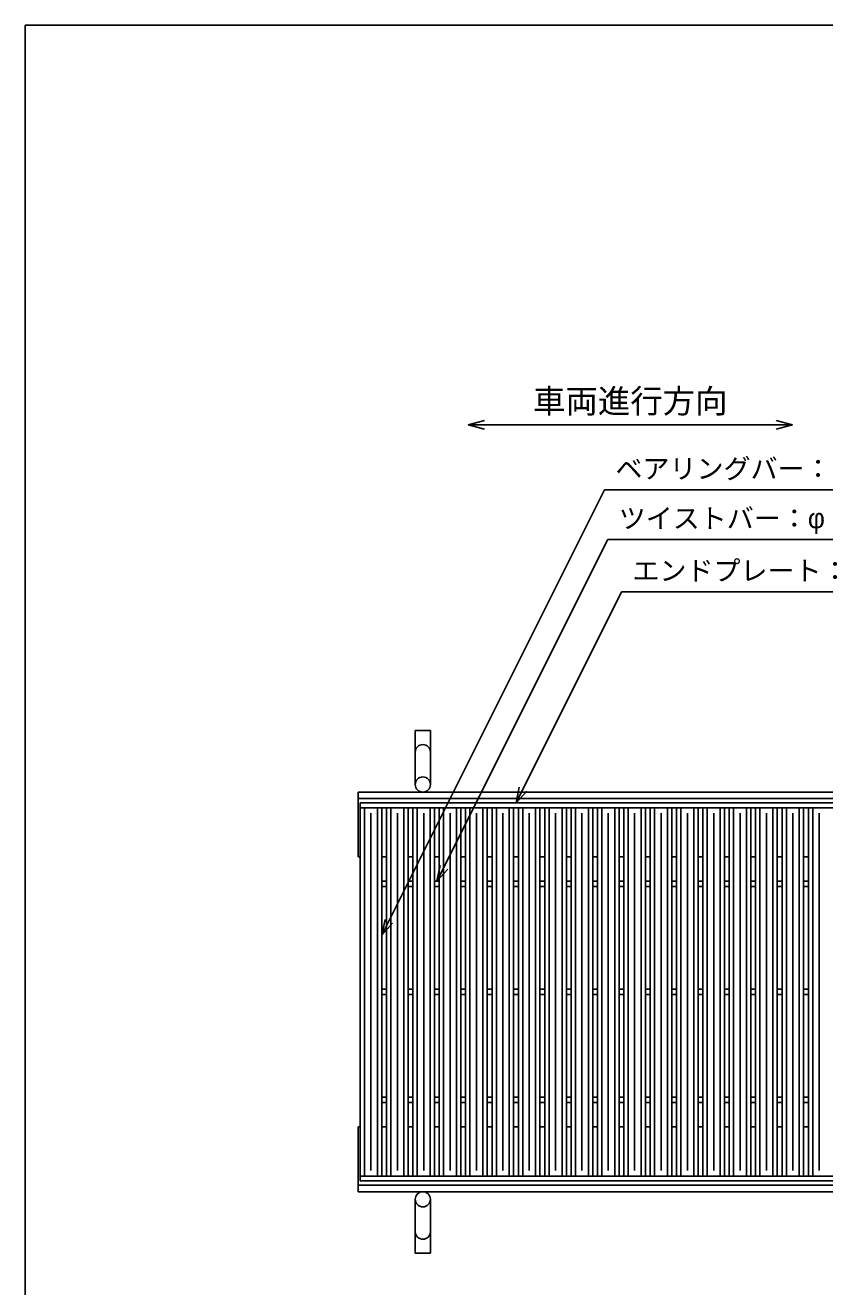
# Model space of a CAD drawing. Units: millimetres, scale not verified. Extents: x -1820 to 1731, y -1282 to 1054.
# Drawn here: x -1729 to -989, y -114 to 1054 of the extents above; entities that cross this region are included whole.
import ezdxf
from ezdxf.enums import TextEntityAlignment as Align

# ---------------------------------------------------------------- set-up
doc = ezdxf.new("R2010")
doc.units = ezdxf.units.MM
doc.header["$LTSCALE"] = 10
for name, color, linetype, lineweight in [('0_2', 150, 'Continuous', 25), ('16', 3, 'Continuous', 25), ('19', 6, 'Continuous', 25), ('22', 2, 'Continuous', 25)]:
    doc.layers.add(name, color=color, linetype=linetype, lineweight=lineweight)
doc.styles.add('ベクトル', font='')
doc.styles.get('ベクトル').set_extended_font_data('ベクトル')

msp = doc.modelspace()

# ---------------------------------------------------------------- linework, layer by layer
at = {"layer": '0_2'}
for p, q in [((-1729, -1146.5), (-1729, 1053.5)), ((-1729, 1053.5), (1731, 1053.5))]:
    msp.add_line(p, q, dxfattribs=at)
at = {"layer": '16'}
for p, q in [((-1419, 333.5), (-423, 333.5)), ((-1419, 329), (-1419, 333.5)), ((-1419, 329), (-423, 329)), ((-1419, -12), (-1419, 329)), ((-1419, 329), (-1399, 329)), ((-1415, -12), (-1415, 329)), ((-1403, -12), (-1403, 329)), ((-1399, -12), (-1399, 329)), ((-1394.6, -12), (-1394.6, 329)), ((-1394.6, 329), (-1374.6, 329)), ((-1390.6, -12), (-1390.6, 329)), ((-1378.6, -12), (-1378.6, 329)), ((-1374.6, -12), (-1374.6, 329)), ((-1370.2, -12), (-1370.2, 329)), ((-1370.2, 329), (-1350.2, 329)), ((-1366.2, -12), (-1366.2, 329)), ((-1354.2, -12), (-1354.2, 329)), ((-1350.2, -12), (-1350.2, 329)), ((-1345.8, -12), (-1345.8, 329)), ((-1345.8, 329), (-1325.8, 329)), ((-1341.8, -12), (-1341.8, 329)), ((-1329.8, -12), (-1329.8, 329)), ((-1325.8, -12), (-1325.8, 329)), ((-1321.4, -12), (-1321.4, 329)), ((-1321.4, 329), (-1301.4, 329)), ((-1317.4, -12), (-1317.4, 329)), ((-1305.4, -12), (-1305.4, 329)), ((-1301.4, -12), (-1301.4, 329)), ((-1297, -12), (-1297, 329)), ((-1297, 329), (-1277, 329)), ((-1293, -12), (-1293, 329)), ((-1281, -12), (-1281, 329)), ((-1277, -12), (-1277, 329)), ((-1272.6, -12), (-1272.6, 329)), ((-1272.6, 329), (-1252.6, 329)), ((-1268.6, -12), (-1268.6, 329)), ((-1256.6, -12), (-1256.6, 329)), ((-1252.6, -12), (-1252.6, 329)), ((-1248.2, -12), (-1248.2, 329)), ((-1248.2, 329), (-1228.2, 329)), ((-1244.2, -12), (-1244.2, 329)), ((-1232.2, -12), (-1232.2, 329)), ((-1228.2, -12), (-1228.2, 329)), ((-1223.8, -12), (-1223.8, 329)), ((-1223.8, 329), (-1203.8, 329)), ((-1219.8, -12), (-1219.8, 329)), ((-1207.8, -12), (-1207.8, 329)), ((-1203.8, -12), (-1203.8, 329)), ((-1199.4, -12), (-1199.4, 329)), ((-1199.4, 329), (-1179.4, 329)), ((-1195.4, -12), (-1195.4, 329)), ((-1183.4, -12), (-1183.4, 329)), ((-1179.4, -12), (-1179.4, 329)), ((-1175, -12), (-1175, 329)), ((-1175, 329), (-1155, 329)), ((-1171, -12), (-1171, 329)), ((-1159, -12), (-1159, 329)), ((-1155, -12), (-1155, 329)), ((-1150.6, -12), (-1150.6, 329)), ((-1150.6, 329), (-1130.6, 329)), ((-1146.6, -12), (-1146.6, 329)), ((-1134.6, -12), (-1134.6, 329)), ((-1130.6, -12), (-1130.6, 329)), ((-1126.2, -12), (-1126.2, 329)), ((-1126.2, 329), (-1106.2, 329)), ((-1122.2, -12), (-1122.2, 329)), ((-1110.2, -12), (-1110.2, 329)), ((-1106.2, -12), (-1106.2, 329)), ((-1101.8, -12), (-1101.8, 329)), ((-1101.8, 329), (-1081.8, 329)), ((-1097.8, -12), (-1097.8, 329)), ((-1085.8, -12), (-1085.8, 329)), ((-1081.8, -12), (-1081.8, 329)), ((-1077.4, -12), (-1077.4, 329)), ((-1077.4, 329), (-1057.4, 329)), ((-1073.4, -12), (-1073.4, 329)), ((-1061.4, -12), (-1061.4, 329)), ((-1057.4, -12), (-1057.4, 329)), ((-1053, -12), (-1053, 329)), ((-1053, 329), (-1033, 329)), ((-1049, -12), (-1049, 329)), ((-1037, -12), (-1037, 329)), ((-1033, -12), (-1033, 329)), ((-1028.6, -12), (-1028.6, 329)), ((-1028.6, 329), (-1008.6, 329)), ((-1024.6, -12), (-1024.6, 329)), ((-1012.6, -12), (-1012.6, 329)), ((-1008.6, -12), (-1008.6, 329)), ((-1004.2, -12), (-1004.2, 329)), ((-1004.2, 329), (-984.2, 329)), ((-1000.2, -12), (-1000.2, 329)), ((-1409, -7), (-1409, 324)), ((-1384.6, -7), (-1384.6, 324)), ((-1360.2, -7), (-1360.2, 324)), ((-1335.8, -7), (-1335.8, 324)), ((-1311.4, -7), (-1311.4, 324)), ((-1287, -7), (-1287, 324)), ((-1262.6, -7), (-1262.6, 324)), ((-1238.2, -7), (-1238.2, 324)), ((-1213.8, -7), (-1213.8, 324)), ((-1189.4, -7), (-1189.4, 324)), ((-1165, -7), (-1165, 324)), ((-1140.6, -7), (-1140.6, 324)), ((-1116.2, -7), (-1116.2, 324)), ((-1091.8, -7), (-1091.8, 324)), ((-1067.4, -7), (-1067.4, 324)), ((-1043, -7), (-1043, 324)), ((-1018.6, -7), (-1018.6, 324)), ((-994.2, -7), (-994.2, 324)), ((-1399, 261), (-1394.6, 261)), ((-1374.6, 261), (-1370.2, 261)), ((-1350.2, 261), (-1345.8, 261)), ((-1325.8, 261), (-1321.4, 261)), ((-1301.4, 261), (-1297, 261)), ((-1277, 261), (-1272.6, 261)), ((-1252.6, 261), (-1248.2, 261)), ((-1228.2, 261), (-1223.8, 261)), ((-1203.8, 261), (-1199.4, 261)), ((-1179.4, 261), (-1175, 261)), ((-1155, 261), (-1150.6, 261)), ((-1130.6, 261), (-1126.2, 261)), ((-1106.2, 261), (-1101.8, 261)), ((-1081.8, 261), (-1077.4, 261)), ((-1057.4, 261), (-1053, 261)), ((-1033, 261), (-1028.6, 261)), ((-1008.6, 261), (-1004.2, 261)), ((-1399, 256), (-1394.6, 256)), ((-1374.6, 256), (-1370.2, 256)), ((-1350.2, 256), (-1345.8, 256)), ((-1325.8, 256), (-1321.4, 256)), ((-1301.4, 256), (-1297, 256)), ((-1277, 256), (-1272.6, 256)), ((-1252.6, 256), (-1248.2, 256)), ((-1228.2, 256), (-1223.8, 256)), ((-1203.8, 256), (-1199.4, 256)), ((-1179.4, 256), (-1175, 256)), ((-1155, 256), (-1150.6, 256)), ((-1130.6, 256), (-1126.2, 256)), ((-1106.2, 256), (-1101.8, 256)), ((-1081.8, 256), (-1077.4, 256)), ((-1057.4, 256), (-1053, 256)), ((-1033, 256), (-1028.6, 256)), ((-1008.6, 256), (-1004.2, 256)), ((-1399, 161), (-1394.6, 161)), ((-1399, 156), (-1394.6, 156)), ((-1374.6, 161), (-1370.2, 161)), ((-1374.6, 156), (-1370.2, 156)), ((-1350.2, 161), (-1345.8, 161)), ((-1350.2, 156), (-1345.8, 156)), ((-1325.8, 161), (-1321.4, 161)), ((-1325.8, 156), (-1321.4, 156)), ((-1301.4, 161), (-1297, 161)), ((-1301.4, 156), (-1297, 156)), ((-1277, 161), (-1272.6, 161)), ((-1277, 156), (-1272.6, 156)), ((-1252.6, 161), (-1248.2, 161)), ((-1252.6, 156), (-1248.2, 156)), ((-1228.2, 161), (-1223.8, 161)), ((-1228.2, 156), (-1223.8, 156)), ((-1203.8, 161), (-1199.4, 161)), ((-1203.8, 156), (-1199.4, 156)), ((-1179.4, 161), (-1175, 161)), ((-1179.4, 156), (-1175, 156)), ((-1155, 161), (-1150.6, 161)), ((-1155, 156), (-1150.6, 156)), ((-1130.6, 161), (-1126.2, 161)), ((-1130.6, 156), (-1126.2, 156)), ((-1106.2, 161), (-1101.8, 161)), ((-1106.2, 156), (-1101.8, 156)), ((-1081.8, 161), (-1077.4, 161)), ((-1081.8, 156), (-1077.4, 156)), ((-1057.4, 161), (-1053, 161)), ((-1057.4, 156), (-1053, 156)), ((-1033, 161), (-1028.6, 161)), ((-1033, 156), (-1028.6, 156)), ((-1008.6, 161), (-1004.2, 161)), ((-1008.6, 156), (-1004.2, 156)), ((-1399, 61), (-1394.6, 61)), ((-1374.6, 61), (-1370.2, 61)), ((-1350.2, 61), (-1345.8, 61)), ((-1325.8, 61), (-1321.4, 61)), ((-1301.4, 61), (-1297, 61)), ((-1277, 61), (-1272.6, 61)), ((-1252.6, 61), (-1248.2, 61)), ((-1228.2, 61), (-1223.8, 61)), ((-1203.8, 61), (-1199.4, 61)), ((-1179.4, 61), (-1175, 61)), ((-1155, 61), (-1150.6, 61)), ((-1130.6, 61), (-1126.2, 61)), ((-1106.2, 61), (-1101.8, 61)), ((-1081.8, 61), (-1077.4, 61)), ((-1057.4, 61), (-1053, 61)), ((-1033, 61), (-1028.6, 61)), ((-1008.6, 61), (-1004.2, 61)), ((-1399, 56), (-1394.6, 56)), ((-1374.6, 56), (-1370.2, 56)), ((-1350.2, 56), (-1345.8, 56)), ((-1325.8, 56), (-1321.4, 56)), ((-1301.4, 56), (-1297, 56)), ((-1277, 56), (-1272.6, 56)), ((-1252.6, 56), (-1248.2, 56)), ((-1228.2, 56), (-1223.8, 56)), ((-1203.8, 56), (-1199.4, 56)), ((-1179.4, 56), (-1175, 56)), ((-1155, 56), (-1150.6, 56)), ((-1130.6, 56), (-1126.2, 56)), ((-1106.2, 56), (-1101.8, 56)), ((-1081.8, 56), (-1077.4, 56)), ((-1057.4, 56), (-1053, 56)), ((-1033, 56), (-1028.6, 56)), ((-1008.6, 56), (-1004.2, 56)), ((-1419, -12), (-423, -12)), ((-1419, -16.5), (-1419, -12)), ((-1419, -12), (-1399, -12)), ((-1419, -16.5), (-423, -16.5)), ((-1394.6, -12), (-1374.6, -12)), ((-1370.2, -12), (-1350.2, -12)), ((-1345.8, -12), (-1325.8, -12)), ((-1321.4, -12), (-1301.4, -12)), ((-1297, -12), (-1277, -12)), ((-1272.6, -12), (-1252.6, -12)), ((-1248.2, -12), (-1228.2, -12)), ((-1223.8, -12), (-1203.8, -12)), ((-1199.4, -12), (-1179.4, -12)), ((-1175, -12), (-1155, -12)), ((-1150.6, -12), (-1130.6, -12)), ((-1126.2, -12), (-1106.2, -12)), ((-1101.8, -12), (-1081.8, -12)), ((-1077.4, -12), (-1057.4, -12)), ((-1053, -12), (-1033, -12)), ((-1028.6, -12), (-1008.6, -12)), ((-1004.2, -12), (-984.2, -12))]:
    msp.add_line(p, q, dxfattribs=at)
at = {"layer": '19'}
for p, q in [((-1368, 350.5), (-1368, 400.5)), ((-1368, 400.5), (-1354, 400.5)), ((-1354, 400.5), (-1354, 350.5)), ((-1421, 343.5), (-421, 343.5)), ((-1421, 283.5), (-1421, 343.5)), ((-1421, 337.5), (-421, 337.5)), ((-1421, 283.5), (-1419, 283.5)), ((-1399, 283.5), (-1394.6, 283.5)), ((-1374.6, 283.5), (-1370.2, 283.5)), ((-1350.2, 283.5), (-1345.8, 283.5)), ((-1325.8, 283.5), (-1321.4, 283.5)), ((-1301.4, 283.5), (-1297, 283.5)), ((-1277, 283.5), (-1272.6, 283.5)), ((-1252.6, 283.5), (-1248.2, 283.5)), ((-1228.2, 283.5), (-1223.8, 283.5)), ((-1203.8, 283.5), (-1199.4, 283.5)), ((-1179.4, 283.5), (-1175, 283.5)), ((-1155, 283.5), (-1150.6, 283.5)), ((-1130.6, 283.5), (-1126.2, 283.5)), ((-1106.2, 283.5), (-1101.8, 283.5)), ((-1081.8, 283.5), (-1077.4, 283.5)), ((-1057.4, 283.5), (-1053, 283.5)), ((-1033, 283.5), (-1028.6, 283.5)), ((-1008.6, 283.5), (-1004.2, 283.5)), ((-1421, -26.5), (-1421, 33.5)), ((-1421, 33.5), (-1419, 33.5)), ((-1399, 33.5), (-1394.6, 33.5)), ((-1374.6, 33.5), (-1370.2, 33.5)), ((-1350.2, 33.5), (-1345.8, 33.5)), ((-1325.8, 33.5), (-1321.4, 33.5)), ((-1301.4, 33.5), (-1297, 33.5)), ((-1277, 33.5), (-1272.6, 33.5)), ((-1252.6, 33.5), (-1248.2, 33.5)), ((-1228.2, 33.5), (-1223.8, 33.5)), ((-1203.8, 33.5), (-1199.4, 33.5)), ((-1179.4, 33.5), (-1175, 33.5)), ((-1155, 33.5), (-1150.6, 33.5)), ((-1130.6, 33.5), (-1126.2, 33.5)), ((-1106.2, 33.5), (-1101.8, 33.5)), ((-1081.8, 33.5), (-1077.4, 33.5)), ((-1057.4, 33.5), (-1053, 33.5)), ((-1033, 33.5), (-1028.6, 33.5)), ((-1008.6, 33.5), (-1004.2, 33.5)), ((-1421, -20.5), (-421, -20.5)), ((-1421, -26.5), (-421, -26.5)), ((-1368, -33.5), (-1368, -83.5)), ((-1354, -83.5), (-1354, -33.5)), ((-1368, -83.5), (-1354, -83.5))]:
    msp.add_line(p, q, dxfattribs=at)
for centre in [(-1361, 350.5), (-1361, -33.5)]:
    msp.add_circle(centre, 7, dxfattribs=at)
for centre, start, end in [((-1361, 380.5), 0, 180), ((-1361, -63.5), 180, 0)]:
    msp.add_arc(centre, 7, start, end, dxfattribs=at)
at = {"layer": '22', "color": 4}
for p, q in [((-1319, 683.5), (-1304, 687.5)), ((-1304, 679.5), (-1319, 683.5)), ((-1319, 683.5), (-1019, 683.5)), ((-1019, 683.5), (-1034, 687.5)), ((-1034, 679.5), (-1019, 683.5)), ((-1399, 211), (-1192.75, 623.5)), ((-1192.75, 623.5), (-712.75, 623.5)), ((-1348, 261), (-1189.75, 577.5)), ((-1189.75, 577.5), (-749.75, 577.5)), ((-1274.8, 333.5), (-1177.05, 529)), ((-1177.05, 529), (-757.05, 529)), ((-1274.8, 333.5), (-1271.8, 348.1)), ((-1274.8, 333.5), (-1264.8, 344.5)), ((-1348, 261), (-1345, 275.6)), ((-1348, 261), (-1338, 272)), ((-1399, 211), (-1396, 225.6)), ((-1399, 211), (-1389, 222))]:
    msp.add_line(p, q, dxfattribs=at)

# ---------------------------------------------------------------- texts
at = {"layer": '22', "style": 'ベクトル'}
for s, height, p in [('車両進行方向', 21.99, (-1259, 705.5)), ('ベアリングバー：', 18.33, (-1182.75, 643)), ('ツイストバー：', 18.33, (-1179.75, 597)), ('φ', 18.33, (-1004.75, 597)), ('エンドプレート：', 18.33, (-1167.05, 548.5))]:
    msp.add_text(s, height=height, dxfattribs=at).set_placement(p, align=Align.MIDDLE_LEFT)

doc.saveas('drawing.dxf')
